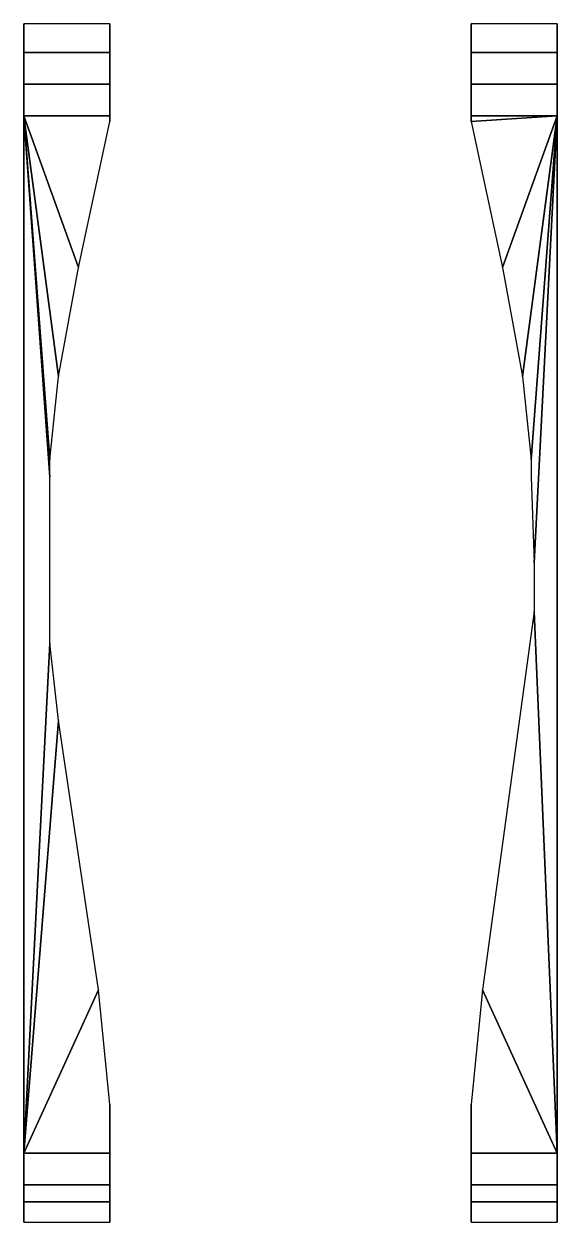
# Model space of a CAD drawing. Extents: x -0.93 to 0.93, y -2.07 to 2.11.
import ezdxf

# ---------------------------------------------------------------- set-up
doc = ezdxf.new("R2010")
doc.units = 0
doc.layers.add('FENDERS', color=6, linetype='CONTINUOUS')

msp = doc.modelspace()

# ---------------------------------------------------------------- linework, layer by layer
at = {"layer": 'FENDERS'}
for points in [[(-0.93, 2.01, 0.82), (-0.93, 2.11, 0.73), (-0.93, 2.09, 0.71), (-0.93, 2, 0.79)], [(-0.63, 2.01, 0.82), (-0.63, 2.11, 0.73), (-0.93, 2.11, 0.73), (-0.93, 2.01, 0.82)], [(-0.63, 1.8431, 0.71), (-0.63, 1.8431, 0.71), (-0.63, 2.11, 0.73), (-0.63, 2.01, 0.82)], [(0.93, 2.01, 0.82), (0.93, 2.11, 0.73), (0.63, 2.11, 0.73), (0.63, 2.01, 0.82)], [(0.63, 2.01, 0.82), (0.63, 2.11, 0.73), (0.63, 1.8431, 0.71)], [(0.93, 2, 0.79), (0.93, 2.09, 0.71), (0.93, 2.11, 0.73), (0.93, 2.01, 0.82)], [(-0.93, 1.9, 0.88), (-0.93, 2.01, 0.82), (-0.93, 2, 0.79), (-0.93, 1.89, 0.83)], [(-0.63, 1.9, 0.88), (-0.63, 2.01, 0.82), (-0.93, 2.01, 0.82), (-0.93, 1.9, 0.88)], [(-0.63, 1.79, 0.89), (-0.63, 1.8431, 0.71), (-0.63, 2.01, 0.82), (-0.63, 1.9, 0.88)], [(0.93, 1.9, 0.88), (0.93, 2.01, 0.82), (0.63, 2.01, 0.82), (0.63, 1.9, 0.88)], [(0.63, 1.9, 0.88), (0.63, 2.01, 0.82), (0.63, 1.8431, 0.71), (0.63, 1.79, 0.89)], [(0.93, 1.89, 0.83), (0.93, 2, 0.79), (0.93, 2.01, 0.82), (0.93, 1.9, 0.88)], [(-0.93, 1.79, 0.89), (-0.93, 1.9, 0.88), (-0.93, 1.89, 0.83), (-0.93, 1.78, 0.84)], [(-0.63, 1.79, 0.89), (-0.63, 1.9, 0.88), (-0.93, 1.9, 0.88), (-0.93, 1.79, 0.89)], [(0.93, 1.79, 0.89), (0.93, 1.9, 0.88), (0.63, 1.9, 0.88), (0.63, 1.79, 0.89)], [(0.93, 1.78, 0.84), (0.93, 1.89, 0.83), (0.93, 1.9, 0.88), (0.93, 1.79, 0.89)], [(-0.63, 1.8431, 0.71), (-0.63, 1.8431, 0.71), (-0.63, 1.79, 0.89), (-0.63, 1.77, 0.89)], [(0.63, 1.79, 0.89), (0.63, 1.8431, 0.71), (0.63, 1.8431, 0.71), (0.63, 1.77, 0.89)], [(-0.84, -0.05, 0.89), (-0.84, 0.53, 0.89), (-0.93, 1.79, 0.89), (-0.93, -1.83, 0.89)], [(-0.93, -1.83, 0.89), (-0.93, 1.79, 0.89), (-0.93, 1.78, 0.84), (-0.93, -1.79, 0.84)], [(-0.63, 1.77, 0.89), (-0.63, 1.79, 0.89), (-0.93, 1.79, 0.89), (-0.74, 1.26, 0.89)], [(-0.81, 0.88, 0.89), (-0.74, 1.26, 0.89), (-0.93, 1.79, 0.89)], [(-0.84, 0.59, 0.89), (-0.81, 0.88, 0.89), (-0.93, 1.79, 0.89)], [(-0.84, 0.53, 0.89), (-0.84, 0.59, 0.89), (-0.93, 1.79, 0.89)], [(0.93, 1.79, 0.89), (0.93, 1.79, 0.89), (0.63, 1.79, 0.89), (0.63, 1.77, 0.89)], [(0.93, 1.79, 0.89), (0.93, 1.79, 0.89), (0.63, 1.77, 0.89), (0.74, 1.26, 0.89)], [(0.93, 1.79, 0.89), (0.93, 1.79, 0.89), (0.74, 1.26, 0.89), (0.81, 0.88, 0.89)], [(0.93, 1.79, 0.89), (0.93, 1.79, 0.89), (0.81, 0.88, 0.89), (0.84, 0.59, 0.89)], [(0.85, 0.23, 0.89), (0.93, 1.79, 0.89), (0.84, 0.59, 0.89), (0.84, 0.53, 0.89)], [(0.93, -1.83, 0.89), (0.93, 1.79, 0.89), (0.85, 0.23, 0.89), (0.85, 0.06, 0.89)], [(0.93, -1.79, 0.84), (0.93, 1.78, 0.84), (0.93, 1.79, 0.89), (0.93, -1.83, 0.89)], [(0.85, 0.06, 0.89), (0.85, 0.06, 0.89), (0.67, -1.26, 0.89), (0.93, -1.83, 0.89)], [(-0.81, -0.32, 0.89), (-0.84, -0.05, 0.89), (-0.84, -0.05, 0.89), (-0.93, -1.83, 0.89)], [(-0.67, -1.26, 0.89), (-0.81, -0.32, 0.89), (-0.81, -0.32, 0.89), (-0.93, -1.83, 0.89)], [(-0.63, -1.83, 0.89), (-0.63, -1.66, 0.89), (-0.67, -1.26, 0.89), (-0.93, -1.83, 0.89)], [(0.93, -1.83, 0.89), (0.67, -1.26, 0.89), (0.63, -1.66, 0.89), (0.63, -1.83, 0.89)], [(-0.63, -1.82, 0.87), (-0.63, -1.66, 0.89), (-0.63, -1.66, 0.89), (-0.63, -1.83, 0.89)], [(0.63, -1.83, 0.89), (0.63, -1.66, 0.89), (0.63, -1.66, 0.89), (0.63, -1.82, 0.87)], [(-0.93, -1.94, 0.86), (-0.93, -1.83, 0.89), (-0.93, -1.79, 0.84), (-0.93, -1.9, 0.83)], [(0.93, -1.9, 0.83), (0.93, -1.79, 0.84), (0.93, -1.83, 0.89), (0.93, -1.94, 0.86)], [(-0.63, -1.94, 0.86), (-0.63, -1.83, 0.89), (-0.93, -1.83, 0.89), (-0.93, -1.94, 0.86)], [(-0.63, -1.91, 0.82), (-0.63, -1.82, 0.87), (-0.63, -1.83, 0.89), (-0.63, -1.94, 0.86)], [(0.63, -1.94, 0.86), (0.63, -1.83, 0.89), (0.63, -1.82, 0.87), (0.63, -1.91, 0.82)], [(0.93, -1.94, 0.86), (0.93, -1.83, 0.89), (0.63, -1.83, 0.89), (0.63, -1.94, 0.86)], [(-0.93, -2, 0.83), (-0.93, -1.94, 0.86), (-0.93, -1.9, 0.83), (-0.93, -1.99, 0.8)], [(-0.63, -1.97, 0.64), (-0.63, -1.91, 0.82), (-0.63, -2, 0.83), (-0.63, -2.07, 0.76)], [(-0.63, -1.91, 0.82), (-0.63, -1.91, 0.82), (-0.63, -1.94, 0.86), (-0.63, -2, 0.83)], [(0.63, -2.07, 0.76), (0.63, -2, 0.83), (0.63, -1.91, 0.82), (0.63, -1.97, 0.64)], [(0.63, -2, 0.83), (0.63, -1.94, 0.86), (0.63, -1.91, 0.82)], [(0.93, -1.99, 0.8), (0.93, -1.9, 0.83), (0.93, -1.94, 0.86), (0.93, -2, 0.83)], [(-0.63, -2, 0.83), (-0.63, -1.94, 0.86), (-0.93, -1.94, 0.86), (-0.93, -2, 0.83)], [(0.93, -2, 0.83), (0.93, -1.94, 0.86), (0.63, -1.94, 0.86), (0.63, -2, 0.83)], [(-0.93, -2.07, 0.76), (-0.93, -2, 0.83), (-0.93, -1.99, 0.8), (-0.93, -2.05, 0.76)], [(-0.63, -2.07, 0.76), (-0.63, -2, 0.83), (-0.93, -2, 0.83), (-0.93, -2.07, 0.76)], [(0.93, -2.07, 0.76), (0.93, -2, 0.83), (0.63, -2, 0.83), (0.63, -2.07, 0.76)], [(0.93, -2.05, 0.76), (0.93, -1.99, 0.8), (0.93, -2, 0.83), (0.93, -2.07, 0.76)]]:
    msp.add_3dface(points, dxfattribs=at)

doc.saveas('drawing.dxf')
